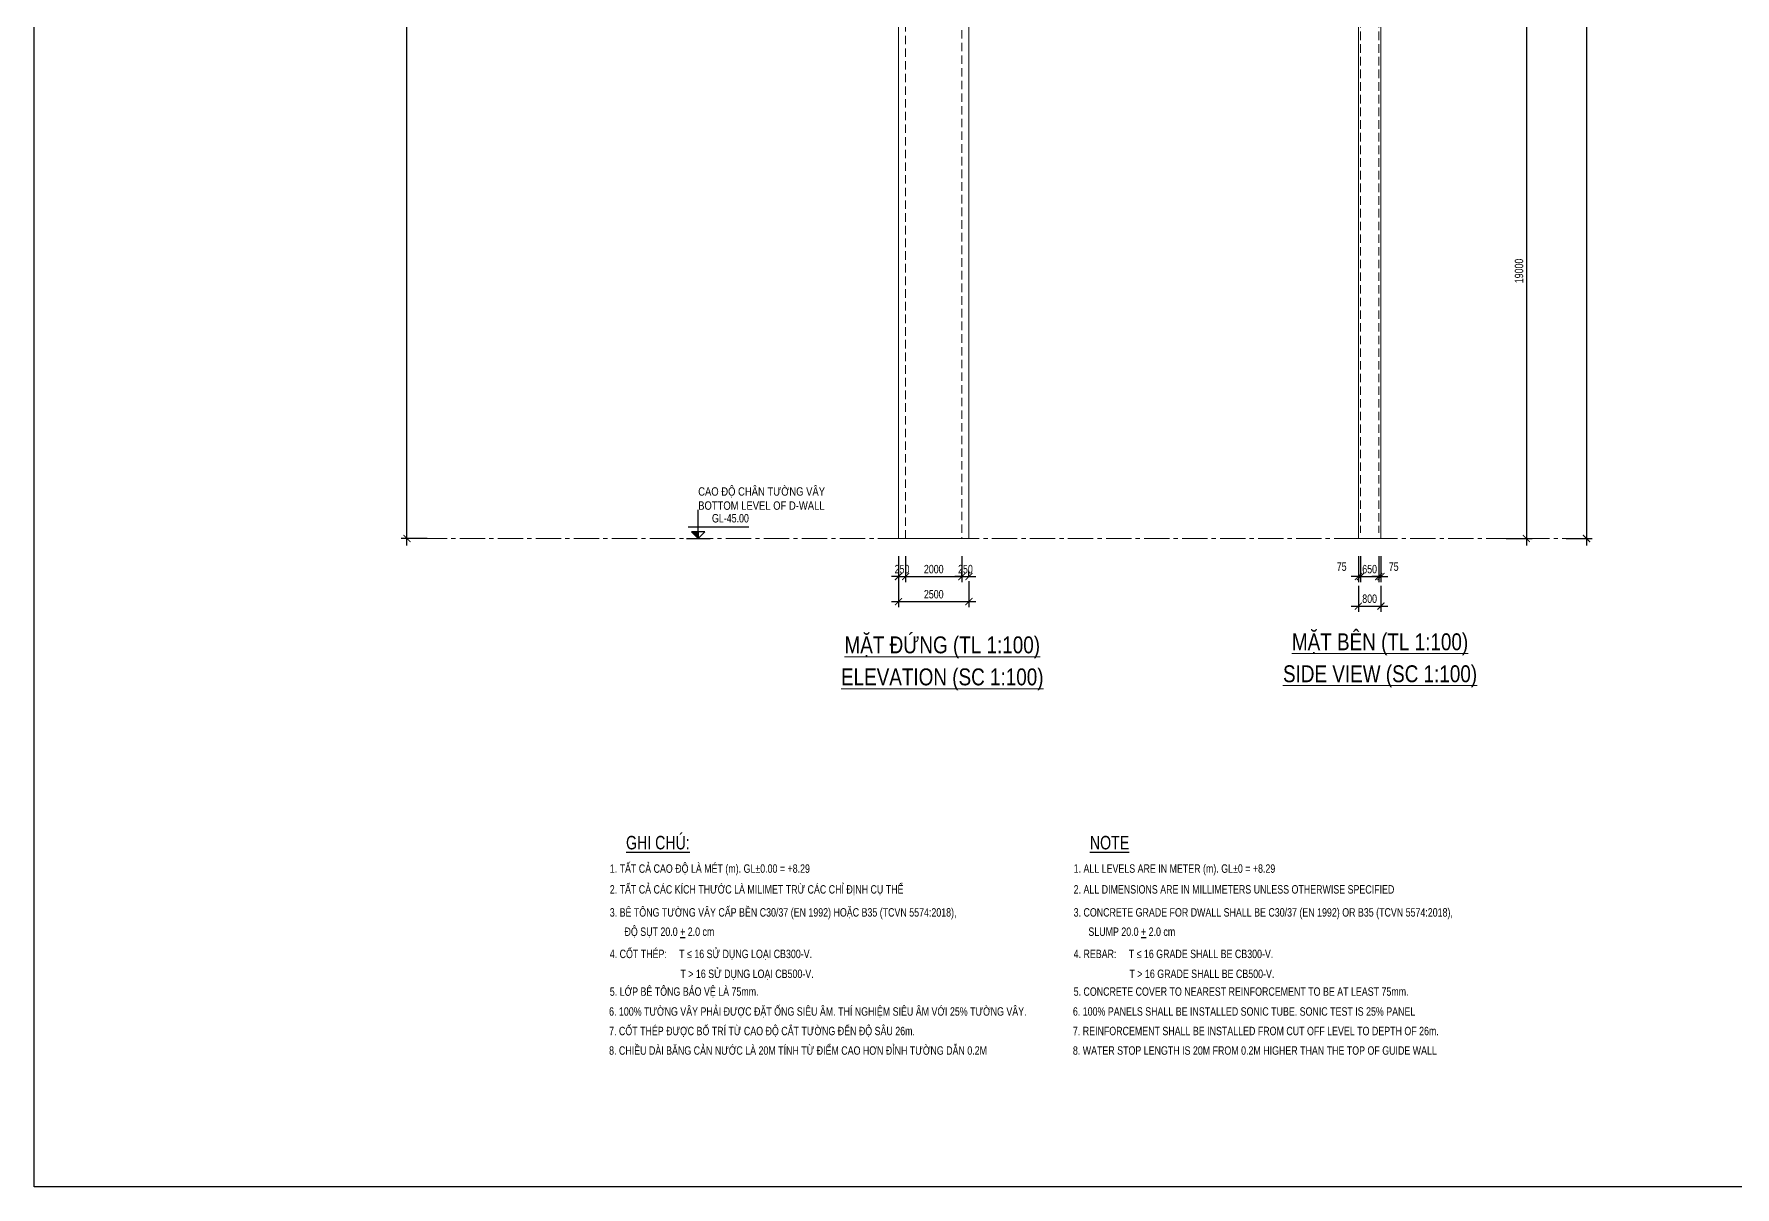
# Model space of a CAD drawing. Header units: millimetres. Extents: x 2746337 to 7547699, y -363432 to 15720.
# Drawn here: x 3464000 to 3524401, y -165266 to -124330 of the extents above; entities that cross this region are included whole.
import ezdxf
from ezdxf.enums import TextEntityAlignment as Align

# ---------------------------------------------------------------- set-up
doc = ezdxf.new("R2010")
doc.units = ezdxf.units.MM
doc.header["$LTSCALE"] = 1200
doc.header["$PDMODE"] = 3
doc.linetypes.add('CENTER2', pattern=[1.125, 0.75, -0.125, 0.125, -0.125])
doc.linetypes.add('HIDDEN', pattern=[0.375, 0.25, -0.125])
for name, color, linetype, lineweight in [('BOUND', 3, 'Continuous', 20), ('ENOTE', 2, 'Continuous', 15), ('Grid line', 160, 'CENTER2', 5), ('HIDE', 8, 'HIDDEN', 13), ('K-THUOC', 1, 'Continuous', 18), ('TEXTVN', 2, 'Continuous', 20)]:
    doc.layers.add(name, color=color, linetype=linetype, lineweight=lineweight)
for name, color, linetype in [('CDC.02.DIM', 1, 'Continuous'), ('CDC.06.TEXT', 2, 'Continuous'), ('CDC.10.HATCH', 251, 'Continuous'), ('CDC.11.NOTE', 8, 'Continuous')]:
    doc.layers.add(name, color=color, linetype=linetype)
doc.styles.add('DB_Arial', font='arial.ttf', dxfattribs={"width": 0.8})
doc.styles.add('SMTEXT', font='arial.ttf', dxfattribs={"width": 0.75})
doc.dimstyles.new('BSV1-100', dxfattribs={"dimtxt": 300, "dimasz": 250, "dimexe": 200, "dimexo": 0, "dimgap": 108, "dimtad": 1, "dimdec": 0, "dimdsep": 46, "dimtxsty": 'SMTEXT', "dimblk": 'ARCHTICK', "dimcen": 100, "dimdle": 250, "dimclrd": 256, "dimclre": 256, "dimclrt": 1, "dimadec": 0, "dimazin": 0, "dimtfac": 1, "dimtdec": 0, "dimtix": 1, "dimtmove": 2, "dimatfit": 3, "dimfxl": 720, "dimfxlon": 1, "dimtolj": 1, "dimtzin": 0, "dimarcsym": 0})

# ---------------------------------------------------------------- blocks, each defined once
blk = doc.blocks.new('A$C7e6bd379')
at = {"layer": 'CDC.06.TEXT', "linetype": 'Continuous', "style": 'SMTEXT', "width": 0.75}
for s, p in [('%%UGHI CHÚ:', (0, 480)), ('%%UNOTE', (16471, 480))]:
    blk.add_text(s, height=480, dxfattribs=at).set_placement(p, align=Align.TOP_LEFT)
at = {"layer": 'CDC.06.TEXT', "style": 'SMTEXT', "width": 0.75}
for s, p in [('1. TẤT CẢ CAO ĐỘ LÀ MÉT (m). GL%%P0.00 = +8.29 ', (-576, -831)), ('1. ALL LEVELS ARE IN METER (m). GL%%P0 = +8.29 ', (15895, -831)), ('2. TẤT CẢ CÁC KÍCH THƯỚC LÀ MILIMET TRỪ CÁC CHỈ ĐỊNH CỤ THỂ', (-576, -1570)), ('2. ALL DIMENSIONS ARE IN MILLIMETERS UNLESS OTHERWISE SPECIFIED', (15895, -1570)), ('3. BÊ TÔNG TƯỜNG VÂY CẤP BỀN C30/37 (EN 1992) HOẶC B35 (TCVN 5574:2018),', (-576, -2387)), ('3. CONCRETE GRADE FOR DWALL SHALL BE C30/37 (EN 1992) OR B35 (TCVN 5574:2018),', (15895, -2387)), ('ĐỘ SỤT 20.0 %%U+%%U 2.0 cm', (-53, -3072)), ('SLUMP 20.0 %%U+%%U 2.0 cm', (16418, -3072)), ('4. CỐT THÉP:     T ≤ 16 SỬ DỤNG LOẠI CB300-V.', (-576, -3860)), ('4. REBAR:     T ≤ 16 GRADE SHALL BE CB300-V.', (15895, -3860)), ('                             T > 16 SỬ DỤNG LOẠI CB500-V.', (-601, -4567)), ('5. LỚP BÊ TÔNG BẢO VỆ LÀ 75mm.', (-576, -5198)), ('                       T > 16 GRADE SHALL BE CB500-V.', (15869, -4567)), ('5. CONCRETE COVER TO NEAREST REINFORCEMENT TO BE AT LEAST 75mm.', (15895, -5198)), ('6. 100%%% TƯỜNG VÂY PHẢI ĐƯỢC ĐẶT ỐNG SIÊU ÂM. THÍ NGHIỆM SIÊU ÂM VỚI 25%%% TƯỜNG VÂY.', (-601, -5905)), ('6. 100%%% PANELS SHALL BE INSTALLED SONIC TUBE. SONIC TEST IS 25%%% PANEL ', (15869, -5905)), ('7. CỐT THÉP ĐƯỢC BỐ TRÍ TỪ CAO ĐỘ CẮT TƯỜNG ĐẾN ĐỘ SÂU 26m. ', (-601, -6598)), ('7. REINFORCEMENT SHALL BE INSTALLED FROM CUT OFF LEVEL TO DEPTH OF 26m. ', (15869, -6598)), ('8. CHIỀU DÀI BĂNG CẢN NƯỚC LÀ 20M TÍNH TỪ ĐIỂM CAO HƠN ĐỈNH TƯỜNG DẪN 0.2M', (-601, -7291)), ('8. WATER STOP LENGTH IS 20M FROM 0.2M HIGHER THAN THE TOP OF GUIDE WALL', (15869, -7291))]:
    blk.add_text(s, height=300, dxfattribs=at).set_placement(p)
blk = doc.blocks.new('_ArchTick')
at = {"color": 0, "linetype": 'ByBlock', "const_width": 0.15}
blk.add_lwpolyline([(-0.5, -0.5), (0.5, 0.5)], dxfattribs=at)
blk = doc.blocks.new('*D2372')
at = {"layer": 'Defpoints', "color": 0, "transparency": 16777216}
for p in [(3511027, -143142), (3511827, -143142), (3511827, -144642)]:
    blk.add_point(p, dxfattribs=at)
at = {"layer": 'K-THUOC', "lineweight": -2, "transparency": 16777216}
for p, q in [((3511027, -143922), (3511027, -144842)), ((3511827, -143922), (3511827, -144842)), ((3510777, -144642), (3512077, -144642))]:
    blk.add_line(p, q, dxfattribs=at)
at = {"layer": 'K-THUOC', "lineweight": -2, "transparency": 16777216, "xscale": 250, "yscale": 250, "zscale": 250, "rotation": 180}
blk.add_blockref('_ArchTick', (3511027, -144642), dxfattribs=at)
at = {"layer": 'K-THUOC', "lineweight": -2, "transparency": 16777216, "xscale": 250, "yscale": 250, "zscale": 250}
blk.add_blockref('_ArchTick', (3511827, -144642), dxfattribs=at)
at = {"layer": 'K-THUOC', "color": 1, "transparency": 16777216, "insert": (3511427, -144381), "char_height": 300, "attachment_point": 5, "style": 'SMTEXT'}
blk.add_mtext('\\A1;800', dxfattribs=at)
blk = doc.blocks.new('*D2373')
at = {"layer": 'Defpoints', "color": 0, "transparency": 16777216}
for p in [(3511027, -142842), (3511102, -142842), (3511102, -143592)]:
    blk.add_point(p, dxfattribs=at)
at = {"layer": 'K-THUOC', "lineweight": -2, "transparency": 16777216}
for p, q in [((3511027, -142872), (3511027, -143792)), ((3511102, -142872), (3511102, -143792)), ((3511027, -143592), (3510777, -143592)), ((3511027, -143592), (3511102, -143592)), ((3511102, -143592), (3511352, -143592))]:
    blk.add_line(p, q, dxfattribs=at)
at = {"layer": 'K-THUOC', "lineweight": -2, "transparency": 16777216, "xscale": 250, "yscale": 250, "zscale": 250}
blk.add_blockref('_ArchTick', (3511027, -143592), dxfattribs=at)
at = {"layer": 'K-THUOC', "lineweight": -2, "transparency": 16777216, "xscale": 250, "yscale": 250, "zscale": 250, "rotation": 180}
blk.add_blockref('_ArchTick', (3511102, -143592), dxfattribs=at)
at = {"layer": 'K-THUOC', "color": 1, "transparency": 16777216, "insert": (3510435, -143242), "char_height": 300, "attachment_point": 5, "style": 'SMTEXT'}
blk.add_mtext('\\A1;75', dxfattribs=at)
blk = doc.blocks.new('*D2374')
at = {"layer": 'Defpoints', "color": 0, "transparency": 16777216}
for p in [(3511102, -142842), (3511752, -142842), (3511752, -143592)]:
    blk.add_point(p, dxfattribs=at)
at = {"layer": 'K-THUOC', "lineweight": -2, "transparency": 16777216}
for p, q in [((3511102, -142872), (3511102, -143792)), ((3511752, -142872), (3511752, -143792)), ((3511102, -143592), (3510852, -143592)), ((3511102, -143592), (3511752, -143592)), ((3511752, -143592), (3512002, -143592))]:
    blk.add_line(p, q, dxfattribs=at)
at = {"layer": 'K-THUOC', "lineweight": -2, "transparency": 16777216, "xscale": 250, "yscale": 250, "zscale": 250}
blk.add_blockref('_ArchTick', (3511102, -143592), dxfattribs=at)
at = {"layer": 'K-THUOC', "lineweight": -2, "transparency": 16777216, "xscale": 250, "yscale": 250, "zscale": 250, "rotation": 180}
blk.add_blockref('_ArchTick', (3511752, -143592), dxfattribs=at)
at = {"layer": 'K-THUOC', "color": 1, "transparency": 16777216, "insert": (3511427, -143331), "char_height": 300, "attachment_point": 5, "style": 'SMTEXT'}
blk.add_mtext('\\A1;650', dxfattribs=at)
blk = doc.blocks.new('*D2375')
at = {"layer": 'Defpoints', "color": 0, "transparency": 16777216}
for p in [(3511752, -142842), (3511827, -142842), (3511827, -143592)]:
    blk.add_point(p, dxfattribs=at)
at = {"layer": 'K-THUOC', "lineweight": -2, "transparency": 16777216}
for p, q in [((3511752, -142872), (3511752, -143792)), ((3511827, -142872), (3511827, -143792)), ((3511752, -143592), (3511502, -143592)), ((3511752, -143592), (3511827, -143592)), ((3511827, -143592), (3512077, -143592))]:
    blk.add_line(p, q, dxfattribs=at)
at = {"layer": 'K-THUOC', "lineweight": -2, "transparency": 16777216, "xscale": 250, "yscale": 250, "zscale": 250}
blk.add_blockref('_ArchTick', (3511752, -143592), dxfattribs=at)
at = {"layer": 'K-THUOC', "lineweight": -2, "transparency": 16777216, "xscale": 250, "yscale": 250, "zscale": 250, "rotation": 180}
blk.add_blockref('_ArchTick', (3511827, -143592), dxfattribs=at)
at = {"layer": 'K-THUOC', "color": 1, "transparency": 16777216, "insert": (3512282, -143242), "char_height": 300, "attachment_point": 5, "style": 'SMTEXT'}
blk.add_mtext('\\A1;75', dxfattribs=at)
blk = doc.blocks.new('*D2376')
at = {"layer": 'Defpoints', "color": 0, "transparency": 16777216}
for p in [(3477242, -97242), (3478764, -97242), (3481884, -142242)]:
    blk.add_point(p, dxfattribs=at)
at = {"layer": 'K-THUOC', "lineweight": -2, "transparency": 16777216}
for p, q in [((3477962, -97242), (3477042, -97242)), ((3477242, -142492), (3477242, -96992)), ((3477962, -142242), (3477042, -142242))]:
    blk.add_line(p, q, dxfattribs=at)
at = {"layer": 'K-THUOC', "lineweight": -2, "transparency": 16777216, "xscale": 250, "yscale": 250, "zscale": 250}
for p, rotation in [((3477242, -97242), 90), ((3477242, -142242), 270)]:
    blk.add_blockref('_ArchTick', p, dxfattribs=dict(at, rotation=rotation))
at = {"layer": 'K-THUOC', "color": 1, "transparency": 16777216, "insert": (3476980, -119742), "char_height": 300, "attachment_point": 5, "rotation": 90, "style": 'SMTEXT'}
blk.add_mtext('\\A1;45000', dxfattribs=at)
blk = doc.blocks.new('tag_cd')
at = {"layer": 'CDC.10.HATCH'}
blk.add_hatch(color=256, dxfattribs=at).paths.add_polyline_path([(180, 240), (420, 0), (420, 240)])
at = {"layer": 'CDC.02.DIM'}
for points in [[(420, 240), (420, 0), (660, 240), (180, 240), (420, 0), (420, 1020)], [(0, 0), (840, 0)], [(60, 420), (2220, 420)]]:
    blk.add_lwpolyline(points, dxfattribs=at)
at = {"layer": 'CDC.06.TEXT', "ltscale": 0.5, "style": 'SMTEXT', "width": 0.75}
blk.add_attdef('CD', text='', height=300, dxfattribs=at).set_placement((2220, 570), align=Align.RIGHT)
blk = doc.blocks.new('*D2411')
at = {"layer": 'Defpoints', "color": 0, "transparency": 16777216}
for p in [(3506280, -123242), (3507852, -142242), (3516995, -142242)]:
    blk.add_point(p, dxfattribs=at)
at = {"layer": 'K-THUOC', "lineweight": -2, "transparency": 16777216}
for p, q in [((3516995, -122992), (3516995, -142492)), ((3516275, -123242), (3517195, -123242)), ((3516275, -142242), (3517195, -142242))]:
    blk.add_line(p, q, dxfattribs=at)
at = {"layer": 'K-THUOC', "lineweight": -2, "transparency": 16777216, "xscale": 250, "yscale": 250, "zscale": 250}
for p, rotation in [((3516995, -123242), 90), ((3516995, -142242), 270)]:
    blk.add_blockref('_ArchTick', p, dxfattribs=dict(at, rotation=rotation))
at = {"layer": 'K-THUOC', "color": 1, "transparency": 16777216, "insert": (3516733, -132742), "char_height": 300, "attachment_point": 5, "rotation": 90, "style": 'SMTEXT'}
blk.add_mtext('\\A1;19000', dxfattribs=at)
blk = doc.blocks.new('*D2413')
at = {"layer": 'Defpoints', "color": 0, "transparency": 16777216}
for p in [(3511027, -97242), (3511027, -142242), (3519127, -142242)]:
    blk.add_point(p, dxfattribs=at)
at = {"layer": 'K-THUOC', "lineweight": -2, "transparency": 16777216}
for p, q in [((3518407, -97242), (3519327, -97242)), ((3519127, -96992), (3519127, -142492)), ((3518407, -142242), (3519327, -142242))]:
    blk.add_line(p, q, dxfattribs=at)
at = {"layer": 'K-THUOC', "lineweight": -2, "transparency": 16777216, "xscale": 250, "yscale": 250, "zscale": 250}
for p, rotation in [((3519127, -97242), 90), ((3519127, -142242), 270)]:
    blk.add_blockref('_ArchTick', p, dxfattribs=dict(at, rotation=rotation))
at = {"layer": 'K-THUOC', "color": 1, "transparency": 16777216, "insert": (3518866, -119742), "char_height": 300, "attachment_point": 5, "rotation": 90, "style": 'SMTEXT'}
blk.add_mtext('\\A1;45000', dxfattribs=at)
blk = doc.blocks.new('*D2416')
at = {"layer": 'Defpoints', "color": 0, "transparency": 16777216}
for p in [(3494699, -142842), (3494949, -142842), (3494949, -143592)]:
    blk.add_point(p, dxfattribs=at)
at = {"layer": 'K-THUOC', "lineweight": -2, "transparency": 16777216}
for p, q in [((3494699, -142872), (3494699, -143792)), ((3494949, -142872), (3494949, -143792)), ((3494699, -143592), (3494449, -143592)), ((3494699, -143592), (3494949, -143592)), ((3494949, -143592), (3495199, -143592))]:
    blk.add_line(p, q, dxfattribs=at)
at = {"layer": 'K-THUOC', "lineweight": -2, "transparency": 16777216, "xscale": 250, "yscale": 250, "zscale": 250}
blk.add_blockref('_ArchTick', (3494699, -143592), dxfattribs=at)
at = {"layer": 'K-THUOC', "lineweight": -2, "transparency": 16777216, "xscale": 250, "yscale": 250, "zscale": 250, "rotation": 180}
blk.add_blockref('_ArchTick', (3494949, -143592), dxfattribs=at)
at = {"layer": 'K-THUOC', "color": 1, "transparency": 16777216, "insert": (3494824, -143331), "char_height": 300, "attachment_point": 5, "style": 'SMTEXT'}
blk.add_mtext('\\A1;250', dxfattribs=at)
blk = doc.blocks.new('*D2417')
at = {"layer": 'Defpoints', "color": 0, "transparency": 16777216}
for p in [(3496949, -142242), (3494949, -142842), (3496949, -143592)]:
    blk.add_point(p, dxfattribs=at)
at = {"layer": 'K-THUOC', "lineweight": -2, "transparency": 16777216}
for p, q in [((3494949, -142872), (3494949, -143792)), ((3496949, -142872), (3496949, -143792)), ((3494699, -143592), (3497199, -143592))]:
    blk.add_line(p, q, dxfattribs=at)
at = {"layer": 'K-THUOC', "lineweight": -2, "transparency": 16777216, "xscale": 250, "yscale": 250, "zscale": 250, "rotation": 180}
blk.add_blockref('_ArchTick', (3494949, -143592), dxfattribs=at)
at = {"layer": 'K-THUOC', "lineweight": -2, "transparency": 16777216, "xscale": 250, "yscale": 250, "zscale": 250}
blk.add_blockref('_ArchTick', (3496949, -143592), dxfattribs=at)
at = {"layer": 'K-THUOC', "color": 1, "transparency": 16777216, "insert": (3495949, -143331), "char_height": 300, "attachment_point": 5, "style": 'SMTEXT'}
blk.add_mtext('\\A1;2000', dxfattribs=at)
blk = doc.blocks.new('*D2418')
at = {"layer": 'Defpoints', "color": 0, "transparency": 16777216}
for p in [(3496949, -143592), (3497199, -143592), (3497199, -143592)]:
    blk.add_point(p, dxfattribs=at)
at = {"layer": 'K-THUOC', "lineweight": -2, "transparency": 16777216}
for p, q in [((3496949, -143592), (3496699, -143592)), ((3496949, -143592), (3496949, -143392)), ((3496949, -143592), (3497199, -143592)), ((3497199, -143592), (3497199, -143392)), ((3497199, -143592), (3497449, -143592))]:
    blk.add_line(p, q, dxfattribs=at)
at = {"layer": 'K-THUOC', "lineweight": -2, "transparency": 16777216, "xscale": 250, "yscale": 250, "zscale": 250}
blk.add_blockref('_ArchTick', (3496949, -143592), dxfattribs=at)
at = {"layer": 'K-THUOC', "lineweight": -2, "transparency": 16777216, "xscale": 250, "yscale": 250, "zscale": 250, "rotation": 180}
blk.add_blockref('_ArchTick', (3497199, -143592), dxfattribs=at)
at = {"layer": 'K-THUOC', "color": 1, "transparency": 16777216, "insert": (3497074, -143331), "char_height": 300, "attachment_point": 5, "style": 'SMTEXT'}
blk.add_mtext('\\A1;250', dxfattribs=at)
blk = doc.blocks.new('*D2419')
at = {"layer": 'Defpoints', "color": 0, "transparency": 16777216}
for p in [(3494699, -142242), (3497199, -142242), (3497199, -144482)]:
    blk.add_point(p, dxfattribs=at)
at = {"layer": 'K-THUOC', "lineweight": -2, "transparency": 16777216}
for p, q in [((3494699, -143762), (3494699, -144682)), ((3497199, -143762), (3497199, -144682)), ((3494449, -144482), (3497449, -144482))]:
    blk.add_line(p, q, dxfattribs=at)
at = {"layer": 'K-THUOC', "lineweight": -2, "transparency": 16777216, "xscale": 250, "yscale": 250, "zscale": 250, "rotation": 180}
blk.add_blockref('_ArchTick', (3494699, -144482), dxfattribs=at)
at = {"layer": 'K-THUOC', "lineweight": -2, "transparency": 16777216, "xscale": 250, "yscale": 250, "zscale": 250}
blk.add_blockref('_ArchTick', (3497199, -144482), dxfattribs=at)
at = {"layer": 'K-THUOC', "color": 1, "transparency": 16777216, "insert": (3495949, -144221), "char_height": 300, "attachment_point": 5, "style": 'SMTEXT'}
blk.add_mtext('\\A1;2500', dxfattribs=at)

msp = doc.modelspace()

# ---------------------------------------------------------------- linework, layer by layer
msp.add_lwpolyline([(3464000, -88114), (3557517.3, -88114), (3557517.3, -165266.4), (3464000, -165266.4)], close=True)
at = {"layer": 'BOUND'}
msp.add_line((3494698.9, -96832.4), (3494698.9, -142242.4), dxfattribs=at)
for points in [[(3494698.9, -142242.4), (3497198.9, -142242.4), (3497198.9, -97742.4), (3494698.9, -97742.4)], [(3511026.6, -142242.4), (3511826.6, -142242.4), (3511826.6, -97742.4), (3511026.6, -97742.4)]]:
    msp.add_lwpolyline(points, close=True, dxfattribs=at)
at = {"layer": 'BOUND', "lineweight": 20}
msp.add_lwpolyline([(3511826.6, -101592.4), (3511826.6, -97742.4), (3511026.6, -97742.4), (3511026.6, -142242.4), (3511826.6, -142242.4), (3511826.6, -116792.4)], dxfattribs=at)
at = {"layer": 'Grid line'}
msp.add_line((3477765.9, -142242.4), (3518722.3, -142242.4), dxfattribs=at)
at = {"layer": 'HIDE'}
for p, q in [((3494948.9, -142242.4), (3494948.9, -96742.4)), ((3496948.9, -96742.4), (3496948.9, -142242.4)), ((3511101.6, -97692.4), (3511101.6, -142042.4)), ((3511751.6, -97692.4), (3511751.6, -142042.4))]:
    msp.add_line(p, q, dxfattribs=at)

# ---------------------------------------------------------------- block references
at = {"layer": 'CDC.11.NOTE'}
msp.add_blockref('A$C7e6bd379', (3485022.1, -153280.3), dxfattribs=at)
at = {"layer": 'ENOTE'}
msp.add_blockref('tag_cd', (3487164.3, -142242.4), dxfattribs=at).add_auto_attribs({'CD': 'GL-45.00'})

# ---------------------------------------------------------------- texts
at = {"layer": 'TEXTVN', "style": 'DB_Arial', "width": 0.8}
for s, p in [('CAO ĐỘ CHÂN TƯỜNG VÂY', (3487584.3, -140722.4)), ('BOTTOM LEVEL OF D-WALL', (3487584.3, -141222.4))]:
    msp.add_text(s, height=300, dxfattribs=at).set_placement(p)
for s, p in [('%%UMẶT ĐỨNG (TL 1:100)', (3496252, -146029.4)), ('%%UMẶT BÊN (TL 1:100)', (3511797.5, -145918.2)), ('%%USIDE VIEW (SC 1:100)', (3511797.5, -147118.2)), ('%%UELEVATION (SC 1:100)', (3496252, -147229.4))]:
    msp.add_text(s, height=600, dxfattribs=at).set_placement(p, align=Align.MIDDLE)

# ---------------------------------------------------------------- dimensions: what is measured, and where the dimension line sits
at = {"layer": 'K-THUOC'}
for base, p1, p2, picture, middle in [((3477241.6, -97242.4), (3481884.1, -142242.4), (3478764, -97242.4), '*D2376', (3476980.4, -119742.4)), ((3519127.3, -142242.4), (3511026.6, -97242.4), (3511026.6, -142242.4), '*D2413', (3518866.1, -119742.4)), ((3516994.5, -142242.4), (3506280, -123242.4), (3507851.7, -142242.4), '*D2411', (3516733.4, -132742.4))]:
    dim = msp.add_linear_dim(base=base, p1=p1, p2=p2, angle=90, dimstyle='BSV1-100', dxfattribs=at)
    dim.commit()
    dim.dimension.update_dxf_attribs({"geometry": picture, "text_midpoint": middle})
for base, p1, p2, picture, middle in [((3497198.9, -144482), (3494698.9, -142242.4), (3497198.9, -142242.4), '*D2419', (3495948.9, -144220.8)), ((3496948.9, -143592.4), (3494948.9, -142842.4), (3496948.9, -142242.4), '*D2417', (3495948.9, -143331.2)), ((3494948.9, -143592.4), (3494698.9, -142842.4), (3494948.9, -142842.4), '*D2416', (3494823.9, -143331.2)), ((3511826.6, -144642.4), (3511026.6, -143142.4), (3511826.6, -143142.4), '*D2372', (3511426.6, -144381.2)), ((3511751.6, -143592.4), (3511101.6, -142842.4), (3511751.6, -142842.4), '*D2374', (3511426.6, -143331.2))]:
    dim = msp.add_linear_dim(base=base, p1=p1, p2=p2, dimstyle='BSV1-100', dxfattribs=at)
    dim.commit()
    dim.dimension.update_dxf_attribs({"geometry": picture, "text_midpoint": middle})
dim = msp.add_aligned_dim(p1=(3496948.9, -143592.4), p2=(3497198.9, -143592.4), distance=0, dimstyle='BSV1-100', dxfattribs=at)
dim.commit()
dim.dimension.update_dxf_attribs({"geometry": '*D2418', "text_midpoint": (3497073.9, -143331.2)})
for base, p1, p2, picture, middle in [((3511101.6, -143592.4), (3511026.6, -142842.4), (3511101.6, -142842.4), '*D2373', (3510435.4, -143242.4)), ((3511826.6, -143592.4), (3511751.6, -142842.4), (3511826.6, -142842.4), '*D2375', (3512282, -143242.4))]:
    dim = msp.add_linear_dim(base=base, p1=p1, p2=p2, dimstyle='BSV1-100', dxfattribs=at)
    dim.commit()
    dim.dimension.update_dxf_attribs({"geometry": picture, "text_midpoint": middle, "dimtype": 160})

doc.saveas('drawing.dxf')
